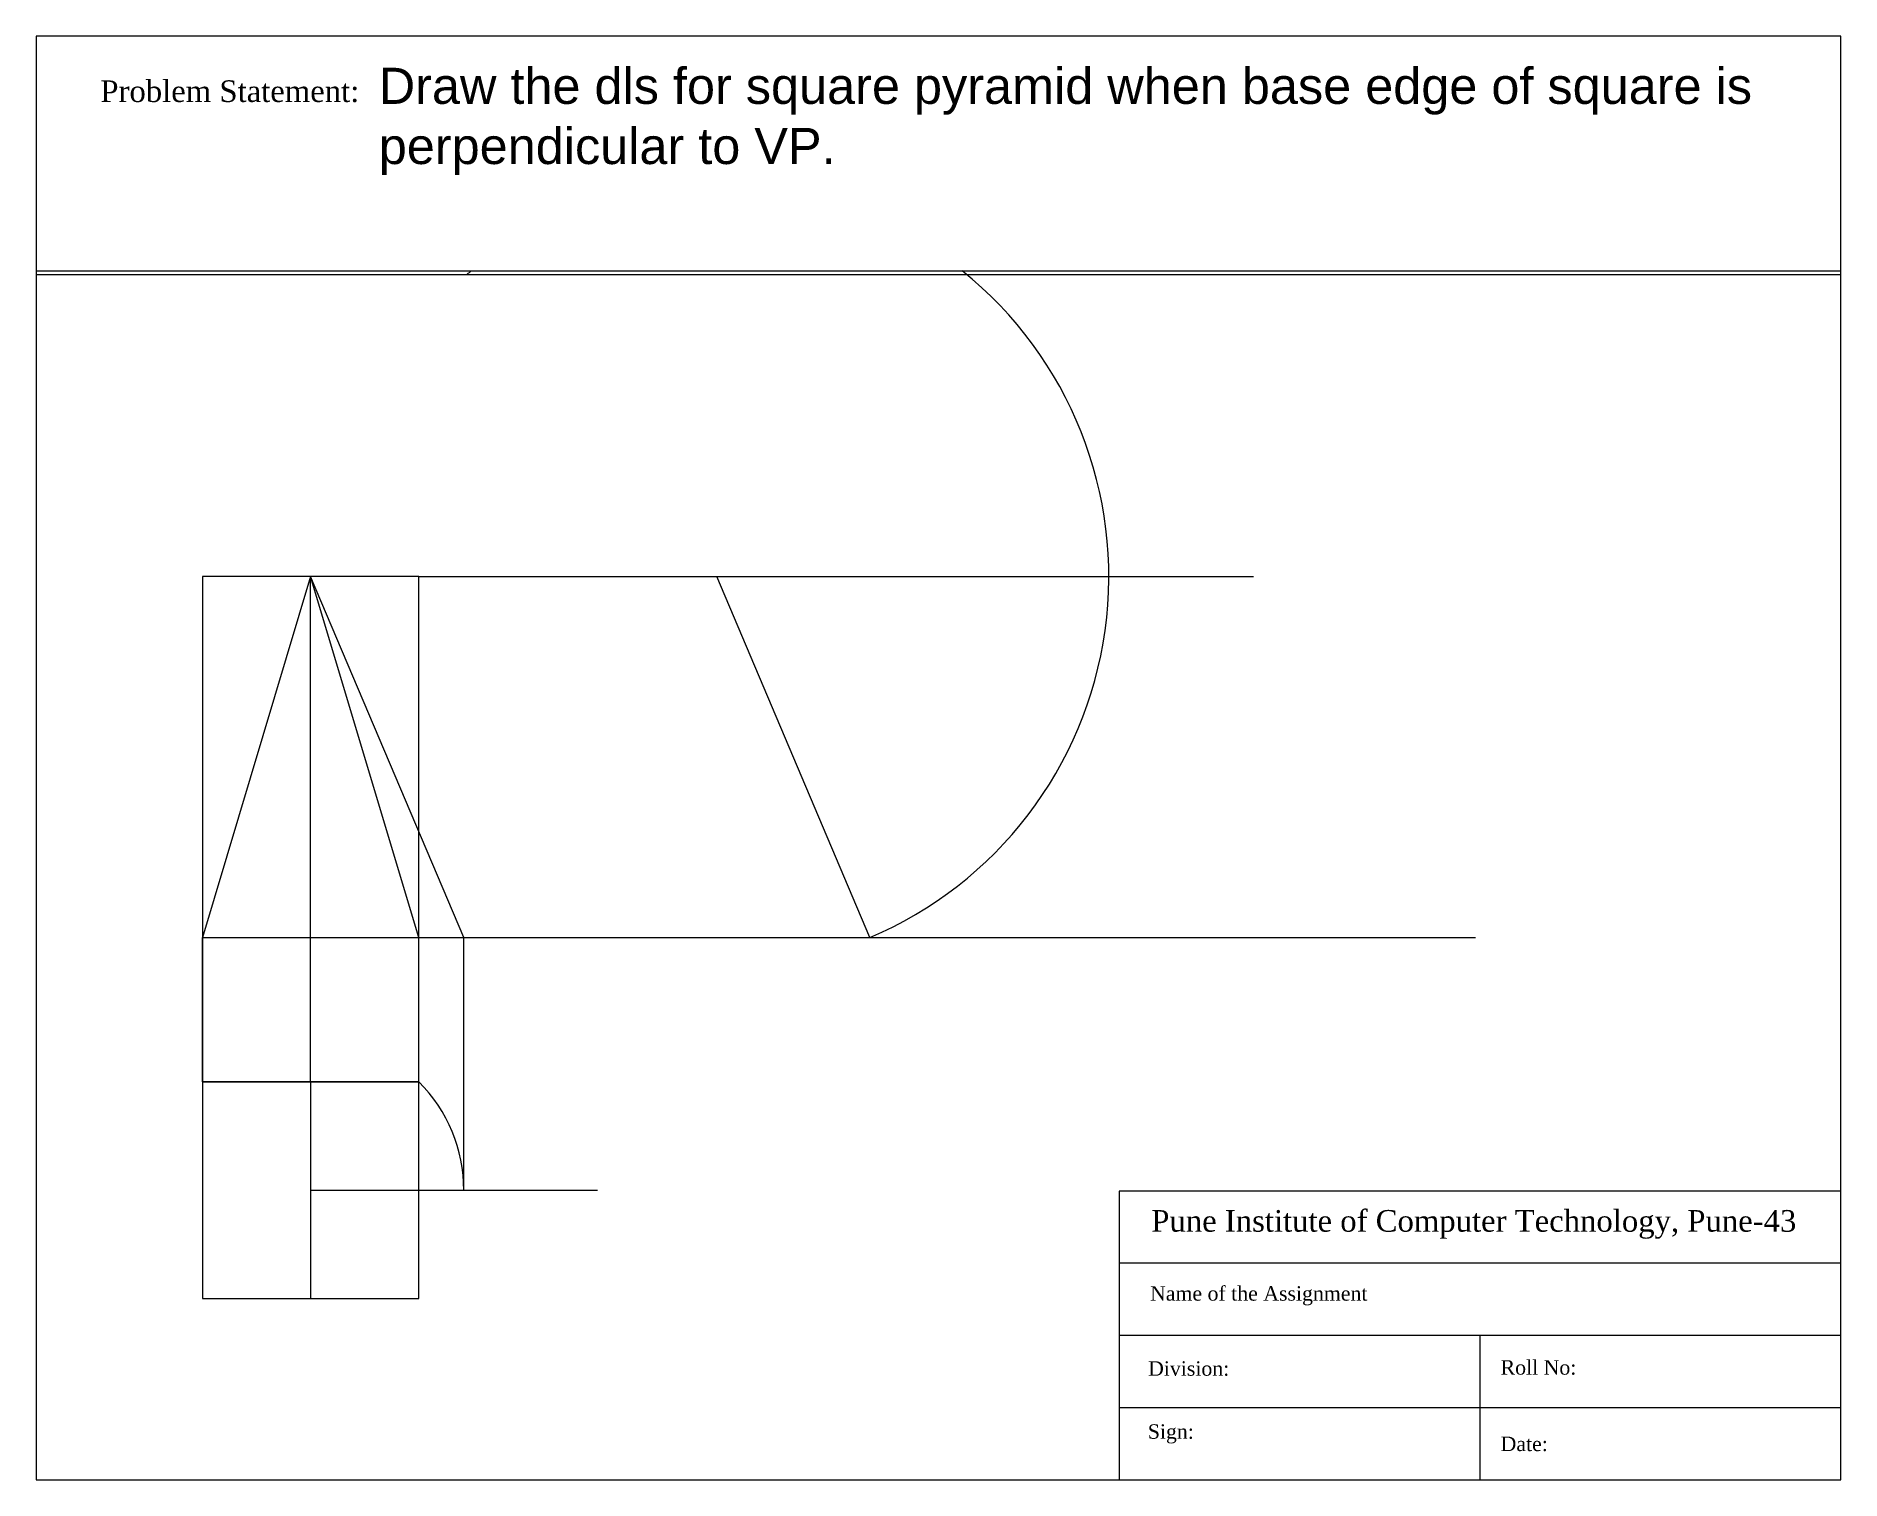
# Model space of a CAD drawing. Header units: inches. Extents: x 232146 to 232396, y 521295 to 521495.
import ezdxf

# ---------------------------------------------------------------- set-up
doc = ezdxf.new("R2010")
doc.units = ezdxf.units.IN
doc.header["$MEASUREMENT"] = 0
doc.styles.get("Standard").update_dxf_attribs({"font": 'arial.ttf'})

msp = doc.modelspace()

# ---------------------------------------------------------------- linework, layer by layer
for p, q in [((232395.9, 521495.22), (232145.9, 521495.22)), ((232145.9, 521495.22), (232145.9, 521295.22)), ((232145.9, 521495.22), (232145.9, 521445.22)), ((232395.9, 521295.22), (232395.9, 521495.22)), ((232145.9, 521462.7), (232395.9, 521462.7)), ((232145.9, 521462.2), (232395.9, 521462.2)), ((232183.93, 521420.35), (232168.93, 521420.35)), ((232168.93, 521420.35), (232168.93, 521350.35)), ((232183.93, 521420.35), (232168.93, 521370.35)), ((232183.93, 521350.35), (232183.93, 521420.35)), ((232198.93, 521420.35), (232183.93, 521420.35)), ((232198.93, 521370.35), (232183.93, 521420.35)), ((232205.14, 521370.35), (232183.93, 521420.35)), ((232198.93, 521350.35), (232198.93, 521420.35)), ((232198.93, 521420.35), (232314.52, 521420.35)), ((232261.4, 521370.35), (232240.18, 521420.35)), ((232168.93, 521350.35), (232168.93, 521370.35)), ((232168.93, 521370.35), (232198.93, 521370.35)), ((232168.93, 521370.35), (232198.93, 521370.35)), ((232198.93, 521370.35), (232345.28, 521370.35)), ((232205.14, 521335.35), (232205.14, 521370.35)), ((232261.4, 521370.35), (232291.4, 521370.35)), ((232395.9, 521295.22), (232395.9, 521370.22)), ((232168.93, 521350.35), (232198.93, 521350.35)), ((232183.93, 521350.35), (232183.93, 521320.35)), ((232395.9, 521295.22), (232395.9, 521345.22)), ((232183.93, 521335.35), (232223.67, 521335.35)), ((232295.9, 521335.22), (232295.9, 521295.22)), ((232395.9, 521335.22), (232295.9, 521335.22)), ((232395.9, 521325.22), (232295.9, 521325.22)), ((232395.9, 521315.22), (232295.9, 521315.22)), ((232345.9, 521315.22), (232345.9, 521295.22)), ((232395.9, 521305.22), (232295.9, 521305.22)), ((232145.9, 521295.22), (232395.9, 521295.22))]:
    msp.add_line(p, q)
msp.add_lwpolyline([(232168.93, 521320.35), (232198.93, 521320.35), (232198.93, 521350.35), (232168.93, 521350.35)], close=True)
for centre, radius, start, end in [((232240.18, 521420.35), 54.31, 128.7712, 129.6059), ((232240.18, 521420.35), 54.31, 292.9898, 51.2288), ((232183.93, 521335.35), 21.21, 0, 45)]:
    msp.add_arc(centre, radius, start, end)

# ---------------------------------------------------------------- texts
at = {"attachment_point": 1}
for s, width, insert, char_height in [('Draw the dls for square pyramid when base edge of square is perpendicular to VP.', 195.1923, (232193.36, 521490.83), 5), ('{\\fTimes New Roman Baltic|b0|i0|c0|p18;Problem Statement: }', 88.8453, (232154.8, 521489.09), 3), ('{\\fTimes New Roman Baltic|b0|i0|c0|p18;Name of the Assignment}', 88.8453, (232300.2, 521322.05), 2), ('{\\fTimes New Roman Baltic|b0|i0|c0|p18;Division:}', 88.8453, (232299.93, 521311.65), 2), ('{\\fTimes New Roman Baltic|b0|i0|c0|p18;Roll No: }', 88.8453, (232348.76, 521311.8), 2), ('{\\fTimes New Roman Baltic|b0|i0|c0|p18;Sign: }', 88.8453, (232299.89, 521302.92), 2), ('{\\fTimes New Roman Baltic|b0|i0|c0|p18;Date: }', 88.8453, (232348.76, 521301.21), 2)]:
    msp.add_mtext_dynamic_manual_height_columns(s, width=width, gutter_width=1, heights=[0], dxfattribs=dict(at, insert=insert, char_height=char_height))
at = {"ltscale": 2, "insert": (232300.37, 521332.6), "char_height": 3, "attachment_point": 1}
msp.add_mtext_dynamic_manual_height_columns('{\\fTimes New Roman Baltic|b0|i0|c0|p18;Pune Institute of Computer Technology, Pune-43}', width=88.8453, gutter_width=1, heights=[0], dxfattribs=at)

doc.saveas('drawing.dxf')
